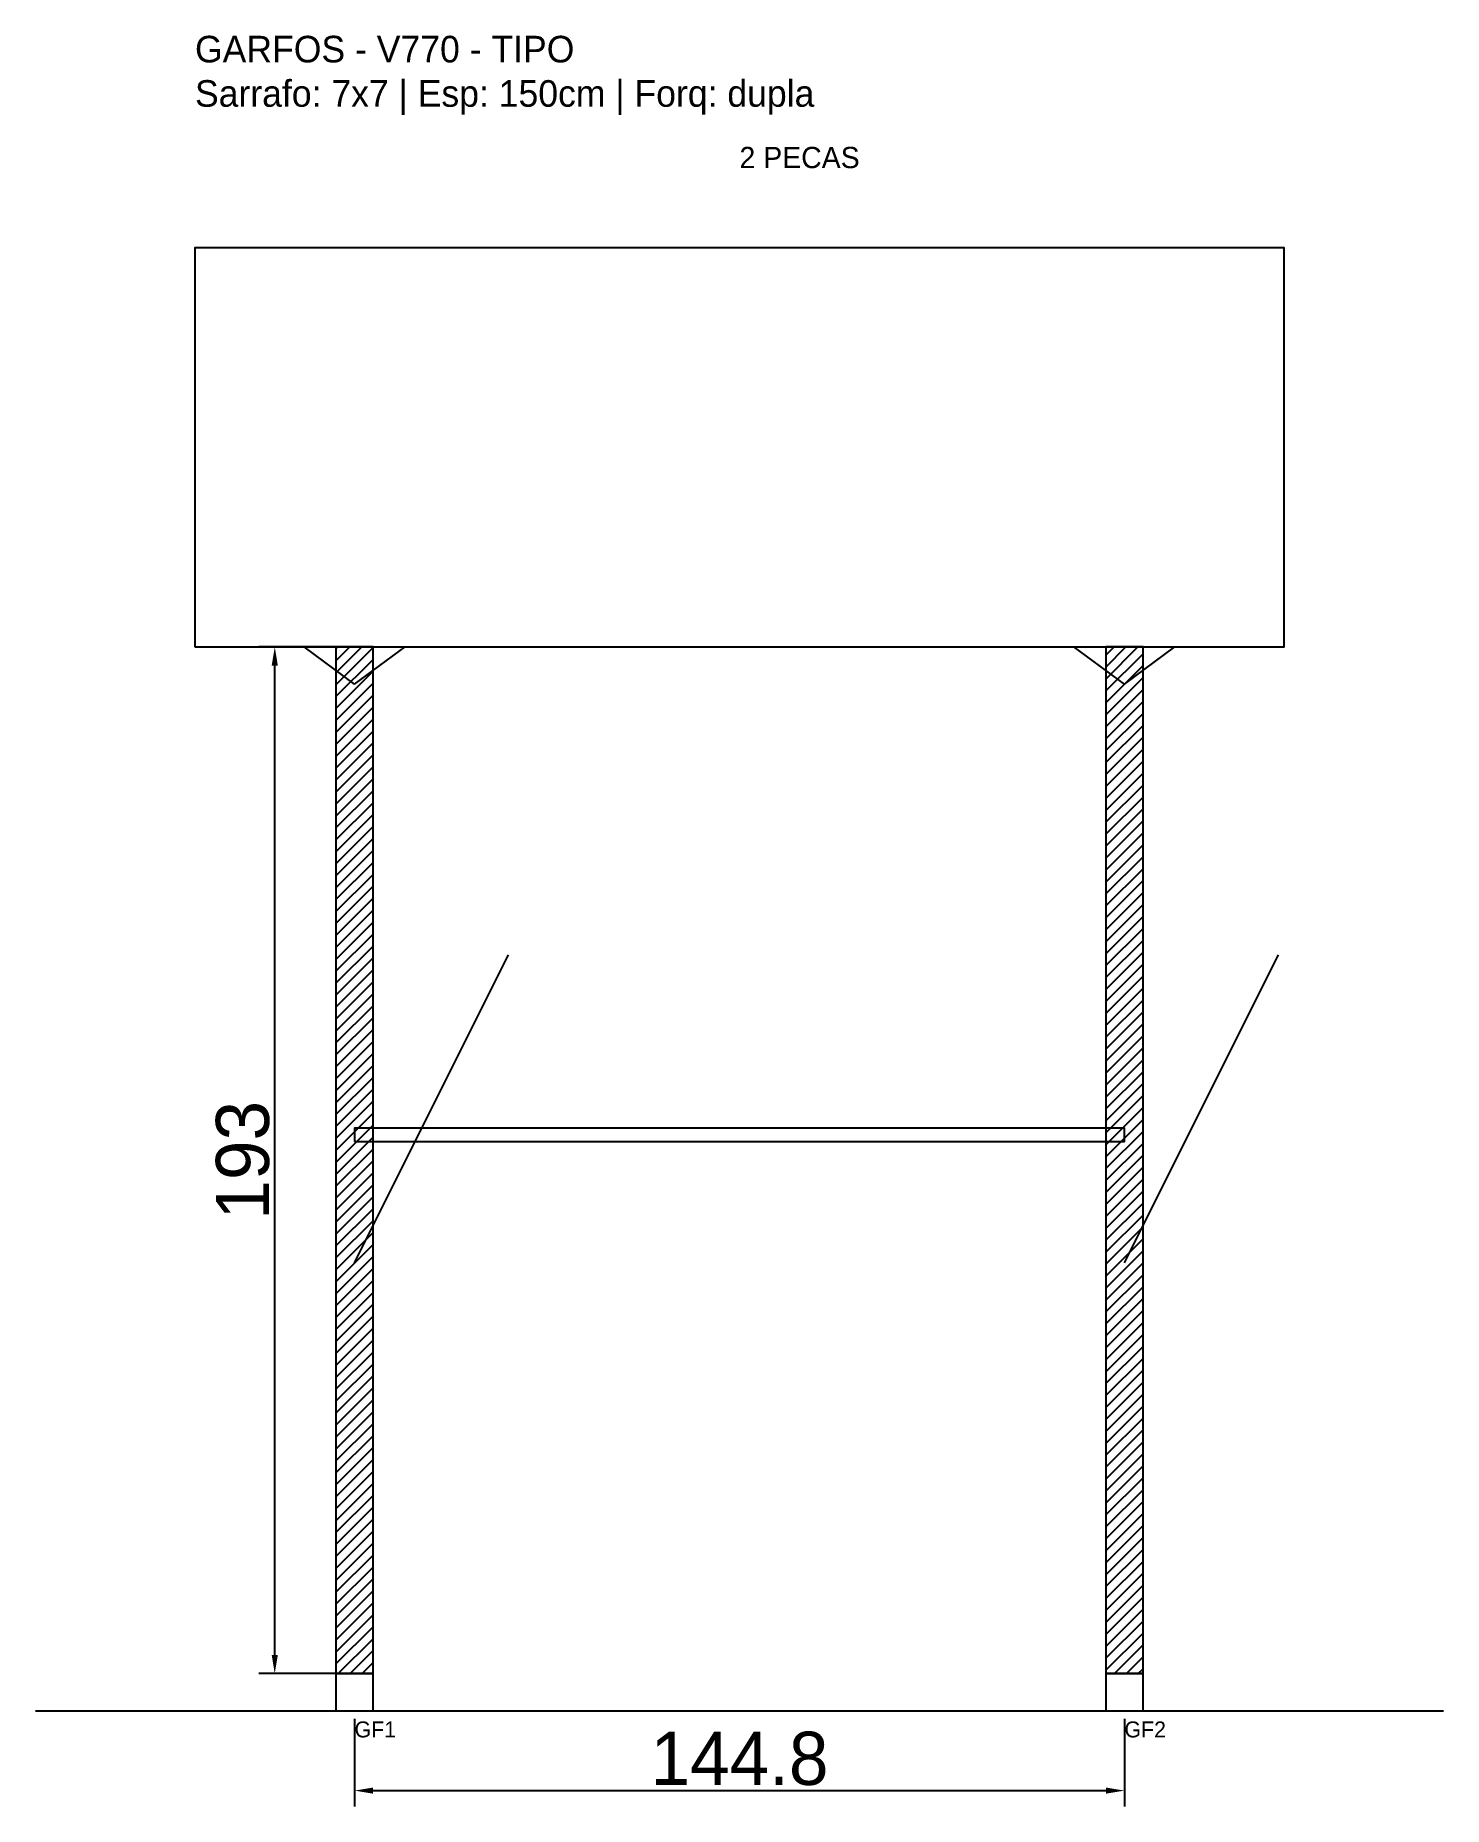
# Model space of a CAD drawing. Header units: metres. Extents: x -30 to 235, y -25 to 308.
import ezdxf

# ---------------------------------------------------------------- set-up
doc = ezdxf.new("R2010")
doc.units = ezdxf.units.M
for name, color, linetype in [('BARRA_ANCORAGEM', 1, 'Continuous'), ('COTA', 241, 'Continuous'), ('GARFOS OK', 3, 'Continuous'), ('NOME DA VIGA', 6, 'Continuous'), ('SARR_7x7', 40, 'Continuous'), ('TIRAS REESCORAMENTO', 252, 'Continuous'), ('VIGAS', 3, 'Continuous')]:
    doc.layers.add(name, color=color, linetype=linetype)
doc.dimstyles.new('EZ DXF', dxfattribs={"dimtxt": 10, "dimasz": 3.5, "dimexe": 3, "dimexo": 1.5, "dimgap": 1, "dimtad": 1, "dimdec": 1, "dimdsep": 46, "dimcen": 2.5, "dimazin": 3, "dimtfac": 1, "dimtmove": 0, "dimatfit": 3})

msp = doc.modelspace()

# ---------------------------------------------------------------- hatches: boundary and pattern name
at = {"layer": 'COTA'}
h = msp.add_hatch(dxfattribs=at)
h.set_pattern_fill('ANSI31', scale=0.5)
h.paths.add_polyline_path([(26.5, 0), (33.5, 0), (33.5, 193), (26.5, 193)])
h = msp.add_hatch(dxfattribs=at)
h.set_pattern_fill('ANSI31', scale=0.5)
h.paths.add_polyline_path([(171.251207, 0), (178.251207, 0), (178.251207, 193), (171.251207, 193)])

# ---------------------------------------------------------------- linework, layer by layer
at = {"layer": 'BARRA_ANCORAGEM'}
for p, q in [((30, 77.2), (58.95, 135.1)), ((174.751207, 77.2), (203.701207, 135.1))]:
    msp.add_line(p, q, dxfattribs=at)
at = {"layer": 'GARFOS OK'}
for p, q in [((30, 186), (20.5, 193)), ((20.5, 193), (39.5, 193)), ((30, 186), (39.5, 193)), ((174.751207, 186), (165.251207, 193)), ((165.251207, 193), (184.251207, 193)), ((174.751207, 186), (184.251207, 193))]:
    msp.add_line(p, q, dxfattribs=at)
at = {"layer": 'GARFOS OK', "linetype": 'CONTINUOUS'}
msp.add_line((-30, -7), (234.751207, -7), dxfattribs=at)
at = {"layer": 'GARFOS OK'}
for points in [[(26.5, 0), (33.5, 0), (33.5, 193), (26.5, 193), (26.5, 0)], [(171.251207, 0), (178.251207, 0), (178.251207, 193), (171.251207, 193), (171.251207, 0)]]:
    msp.add_lwpolyline(points, dxfattribs=at)
at = {"layer": 'SARR_7x7'}
for points in [[(26.5, -7), (33.5, -7), (33.5, 0), (26.5, 0), (26.5, -7)], [(171.251207, -7), (178.251207, -7), (178.251207, 0), (171.251207, 0), (171.251207, -7)]]:
    msp.add_lwpolyline(points, dxfattribs=at)
at = {"layer": 'TIRAS REESCORAMENTO'}
msp.add_lwpolyline([(30, 100), (174.751207, 100), (174.751207, 102.5), (30, 102.5), (30, 100)], dxfattribs=at)
at = {"layer": 'VIGAS'}
msp.add_lwpolyline([(0, 193), (204.751207, 193), (204.751207, 268), (0, 268), (0, 193)], dxfattribs=at)

# ---------------------------------------------------------------- texts
at = {"layer": 'NOME DA VIGA'}
for s, height, p in [('2 PECAS', 4, (102.375604, 283)), ('GF1', 3, (30, -12)), ('GF2', 3, (174.751207, -12))]:
    msp.add_text(s, height=height, dxfattribs=at).set_placement(p)
at = {"layer": 'NOME DA VIGA', "insert": (0, 293), "char_height": 5, "attachment_point": 7}
msp.add_mtext('GARFOS - V770 - TIPO\\PSarrafo: 7x7 | Esp: 150cm | Forq: dupla', dxfattribs=at)

# ---------------------------------------------------------------- dimensions: what is measured, and where the dimension line sits
at = {"layer": 'COTA'}
msp.add_linear_dim(base=(15, 0), p1=(30, 0), p2=(30, 193), angle=90, dimstyle='EZ DXF', dxfattribs=at).render()
msp.add_linear_dim(base=(30, -22), p1=(30, -7), p2=(174.751207, -7), dimstyle='EZ DXF', dxfattribs=at).render()

doc.saveas('drawing.dxf')
